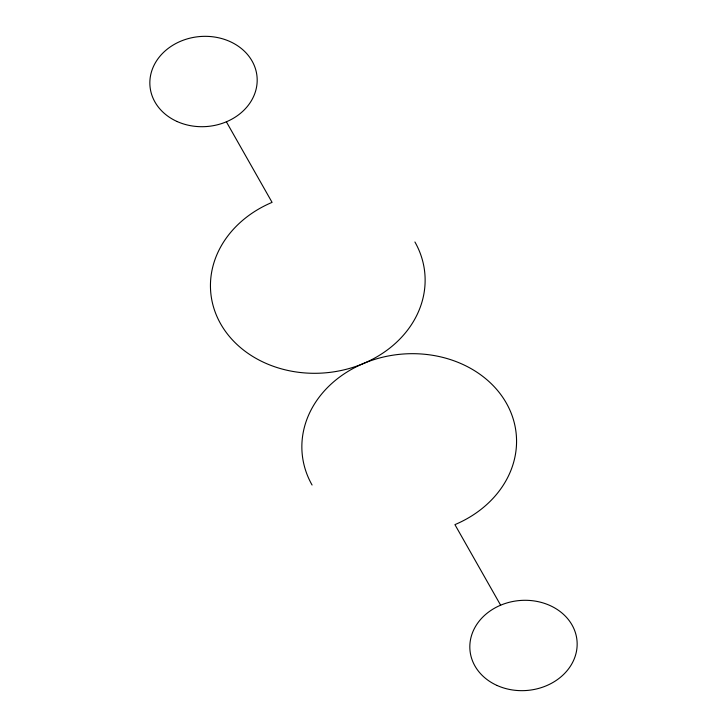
<?xml version="1.0" encoding="UTF-8"?>
<svg xmlns="http://www.w3.org/2000/svg" width="727" height="727" viewBox="0 0 727 727"><rect width="100%" height="100%" fill="white"/><g stroke="black" fill="none" stroke-linecap="round" stroke-linejoin="round"><path stroke-width="1.09" d="M226.37 121.8L272.08 202.37A107.469 90.23 -5 0 0 220.663 323.888A107.469 90.23 -5 0 0 363.5 363.491A107.478 90.239 -5 0 1 506.346 403.103A107.478 90.239 -5 0 1 454.92 524.63L500.63 605.2M414.917 241.982A107.469 90.23 -5 0 1 363.5 363.491A107.478 90.239 -5 0 0 312.074 485.027M177.206 121.563A53.734 45.119 -5 0 0 257.185 79.625A53.734 45.119 -5 0 0 176.143 43.366A53.734 45.119 -5 0 0 177.206 121.563M497.186 685.525A53.734 45.119 -5 0 0 577.156 643.586A53.734 45.119 -5 0 0 496.123 607.327A53.734 45.119 -5 0 0 497.186 685.525"/></g></svg>
